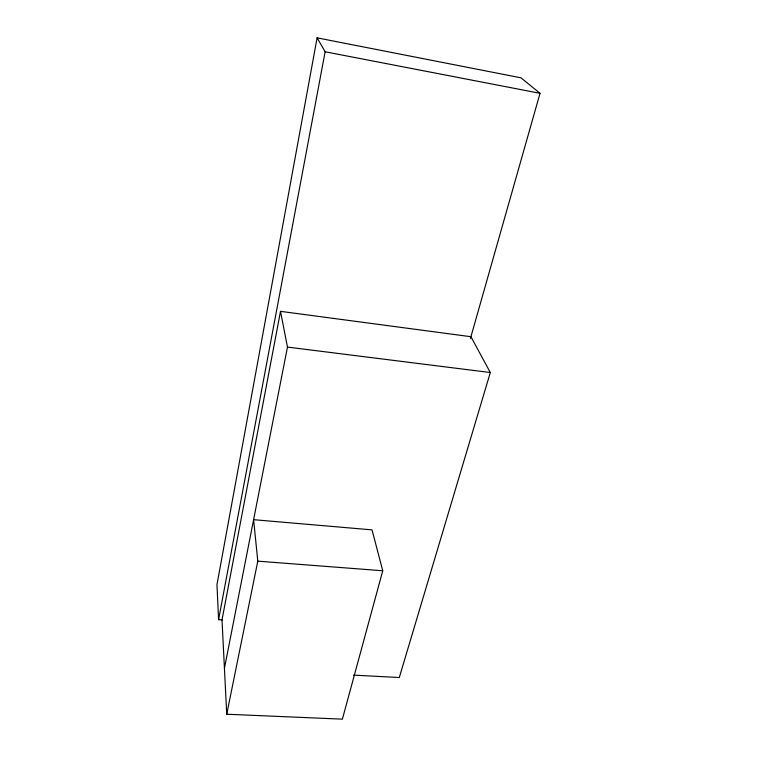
<?xml version="1.0" encoding="UTF-8"?>
<svg xmlns="http://www.w3.org/2000/svg" width="757" height="757" viewBox="0 0 757 757"><rect width="100%" height="100%" fill="white"/><g stroke="black" fill="none" stroke-linecap="round" stroke-linejoin="round"><path stroke-width="1.14" d="M470.4 338.568L540.034 93.31L520.967 77.82L317.107 37.85L216.966 584.641L218.574 619.671L222.094 619.898M218.574 619.671L325.132 51.779L317.107 37.85M353.519 675.121L399.289 677.534L490.318 372.529L470.92 336.714L280.506 311.345L222.009 619.888L226.731 714.23L342.382 719.15L382.749 570.769L372.028 529.872L253.604 519.681L257.796 561.155L226.731 714.23M224.432 668.317L287.48 347.085L280.506 311.345M257.796 561.155L382.749 570.769M287.48 347.085L490.318 372.529M325.132 51.779L540.034 93.31"/></g></svg>
